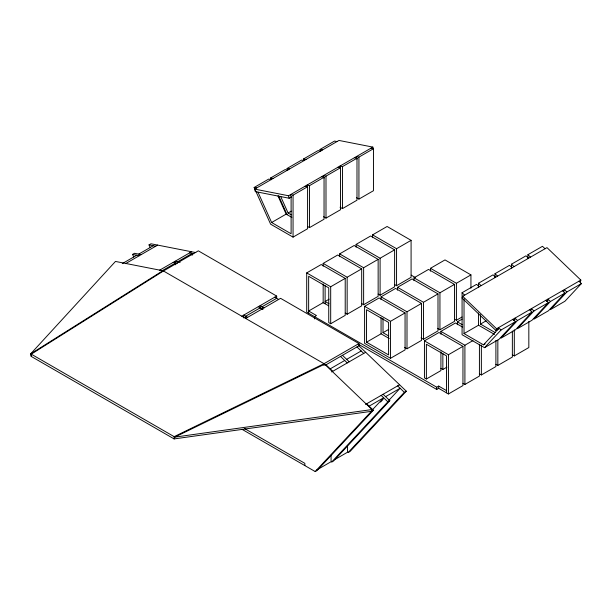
<?xml version="1.0" encoding="UTF-8"?>
<svg xmlns="http://www.w3.org/2000/svg" width="612" height="612" viewBox="0 0 612 612"><rect width="100%" height="100%" fill="white"/><g stroke="black" fill="none" stroke-linecap="round" stroke-linejoin="round"><path stroke-width="0.92" d="M366.642 403.775L373.351 410.208L371.408 411.333L174.106 438.919L31.212 356.413L31.25 354.149L163.488 270.955M31.25 354.149L174.152 436.654L174.106 438.919L174.718 437.136L324.651 364.163L372.019 409.55L371.408 411.333L315.195 471.561L242.092 429.356M406.292 391.19L404.348 392.315L348.129 452.543L350.079 451.427L406.292 391.19L358.923 345.803L358.923 343.562L324.039 363.696L324.054 365.188L324.039 363.696L163.45 270.978L198.326 250.836L276.678 296.078L276.678 298.319L262.158 306.704L262.158 309.511M580.253 281.88L580.857 280.097L546.975 247.623L462.687 296.292L462.075 298.067L495.965 330.541L498.443 329.111M495.965 330.541L496.569 328.759L580.857 280.097M514.378 319.908L514.983 318.125L517.469 320.512L531.996 312.128L529.51 309.741M530.849 310.399L531.453 308.624L533.939 311.003L548.467 302.619L545.981 300.24M547.312 300.897L547.924 299.115L550.41 301.494L564.93 293.11L562.443 290.731M563.782 291.388L564.394 289.606L566.88 291.985L581.4 283.601L578.914 281.222M30.6 353.935L115.469 261.439L162.838 270.741L30.6 353.935L31.212 356.413M372.241 409.994L383.647 397.769L369.128 406.154M380.526 402.084L383.058 399.368M373.351 410.208L317.138 470.437L315.195 471.561M388.712 400.485L400.118 388.26L385.591 396.653M389.821 400.699L387.878 401.824L331.666 462.052L333.609 460.935L389.821 400.699L383.104 394.266M464.026 298.824L464.026 333.586L483.511 344.839L497.908 329.417L498.52 327.634L501.006 330.021L515.526 321.637L513.04 319.25M479.158 286.783L476.603 284.335L462.075 292.72L462.075 334.71L484.528 347.67L501.006 330.021M515.526 321.637L499.048 339.285L484.528 347.67M517.469 320.512L500.991 338.161L515.518 329.776L531.996 312.128M533.939 311.003L517.461 328.659L531.989 320.267L548.467 302.619M550.41 301.494L533.932 319.15L548.451 310.766L564.93 293.11M566.88 291.985L550.402 309.641L564.922 301.257L581.4 283.601M133.722 257.017L132.552 254.408L134.495 253.292L141.204 254.607M150.192 247.508L149.014 244.907L150.965 243.783L195.794 252.588M122.255 263.627L136.774 255.242M138.725 254.118L153.245 245.733M305.028 186.247L307.584 186.752L307.584 228.743L293.056 237.127L270.611 224.168L254.133 187.486L268.653 179.102L271.139 179.591M271.368 179.683L270.603 177.977L285.123 169.593L287.609 170.082M287.839 170.182L287.066 168.476L301.594 160.084L304.08 160.573M304.302 160.673L303.537 158.967L318.064 150.583L320.543 151.065M320.772 151.164L320.007 149.458L334.527 141.074L337.013 141.563M125.544 263.65L157.674 245.098M291.649 196.812L289.17 198.242L255.28 191.587L254.668 189.1L338.956 140.439L372.846 147.094L373.458 149.58M159.434 270.305L191.564 251.754M254.668 189.1L288.558 195.756L372.846 147.094M161.989 270.81L175.705 262.892L175.705 264.797M177.648 261.768L192.168 253.383L192.168 255.288M258.004 192.191L271.621 222.508L291.113 233.761L291.113 197.118L290.501 194.631L293.056 195.136L307.584 186.752M307.377 186.782L306.972 185.122L309.527 185.627L324.046 177.243L324.046 219.234L309.527 227.618L307.92 226.692M324.046 178.1L323.442 175.621L325.997 176.118L340.517 167.734L340.517 209.725L325.997 218.109L323.587 216.725M340.517 168.591L339.905 166.112L342.46 166.609L356.987 158.225L356.987 200.216L342.46 208.608L340.058 207.216M356.987 159.089L356.375 156.603L358.93 157.1L373.458 148.716L373.458 190.715L358.93 199.099L356.528 197.707M271.621 222.508L286.141 214.123L291.832 217.405M280.694 196.544L288.091 212.999L291.32 211.132M446.492 390.594L438.674 386.08L436.731 387.205L306.704 312.135L306.704 272.906L321.224 264.522L345.214 278.368L345.214 315.356L330.687 323.74L328.743 322.616L328.743 287.877L308.647 276.272L308.647 313.26M323.167 266.197L323.167 263.397L337.694 255.013L361.684 268.859L361.684 305.847L347.157 314.231L345.214 313.107M339.637 256.688L339.637 253.888L354.157 245.504L378.147 259.35L378.147 296.338L363.627 304.722L361.684 303.598M356.108 247.179L356.108 244.379L370.627 235.995L394.618 249.849L394.618 286.829L380.098 295.214L378.147 294.089M372.578 237.678L372.578 234.87L387.098 226.486L411.088 240.34L411.088 277.32L396.561 285.705L394.618 284.588M241.801 316.213L276.678 296.078M260.215 307.828L245.687 316.213L245.687 318.087M245.687 318.462L280.571 298.319L358.923 343.562M306.704 272.906L330.687 286.753L345.214 278.368M323.167 263.397L347.157 277.244L361.684 268.859M339.637 253.888L363.627 267.742L378.147 259.35M356.108 244.379L380.098 258.233L394.618 249.849M372.578 234.87L396.561 248.724L411.088 240.34M329.149 299.176L325.117 301.502L329.019 303.759M364.599 306.329L379.126 297.945L405.06 312.923L405.06 349.903L390.533 358.288L364.599 343.317L364.599 306.329L390.533 321.308L405.06 312.923M381.069 299.673L381.069 296.828L395.589 288.443L421.53 303.414L421.53 340.394L407.003 348.779L404.57 347.379M397.54 290.165L397.54 287.319L412.06 278.934L437.993 293.905L437.993 330.893L423.473 339.278L421.041 337.87M414.003 280.656L414.003 277.81L428.53 269.425L454.464 284.396L454.464 321.384L439.944 329.769L437.511 328.361M430.473 271.147L430.473 268.301L445.001 259.916L470.934 274.887L470.934 288.168M381.069 296.828L407.003 311.799L421.53 303.414M397.54 287.319L423.473 302.29L437.993 293.905M414.003 277.81L439.944 292.781L454.464 284.396M430.473 268.301L456.407 283.272L470.934 274.887M325.661 365.004L358.923 345.803M366.542 342.192L388.589 354.922L388.589 322.432L366.542 309.703L366.542 342.192L381.069 333.808L389.232 338.52M383.013 318.355L383.013 332.683L388.658 329.424M330.197 368.86L344.724 360.476M346.667 359.351L361.195 350.967M478.546 287.028L478.546 283.211L493.065 274.826L495.621 277.274M495.016 277.519L495.016 273.702L509.536 265.317L512.091 267.765M511.479 268.01L511.479 264.193L526.006 255.808L528.561 258.256M527.949 258.501L527.949 254.684L542.477 246.299L545.032 248.747M331.62 371.958L365.693 352.29M454.785 319.326L456.407 320.26L462.06 317.001M440.915 351.831L440.915 370.604L426.388 378.989L424.445 377.872L424.445 340.884L438.965 332.5L462.955 346.346L462.955 385.583L448.435 393.967L438.674 388.329L436.731 389.454L358.28 344.158M440.915 334.221L440.915 331.375L455.435 322.991L462.542 327.091M457.378 324.712L457.378 321.866L462.221 319.074M464.026 333.586L478.546 325.202L494.58 334.458M480.489 314.683L480.489 324.077L486.142 320.818M424.445 340.884L448.435 354.731L462.955 346.346M440.915 331.375L464.906 345.229L472.969 340.57M365.509 404.433L399.575 384.757M513.315 320.52L514.967 319.571M546.371 301.441L548.023 300.484M483.511 344.839L485.125 343.913M440.915 368.363L442.858 369.48L446.89 367.154M316.557 470.1L331.077 461.716L331.077 455.183M334.642 459.666L347.547 452.214L347.547 445.674M462.955 383.334L464.906 384.458L479.426 376.074L479.426 344.311M479.426 373.825L481.369 374.949L495.896 366.565L495.896 340.41M495.896 364.316L497.839 365.44L512.366 357.056L512.366 331.1M512.366 354.807L514.309 355.932L528.829 347.547L528.829 321.392M174.152 436.654L324.085 363.673M174.718 437.136L372.019 409.55M370.903 148.219L373.458 148.716M320.007 149.458L322.493 149.948M354.432 157.728L356.987 158.225M303.537 158.967L306.023 159.457M337.962 167.229L340.517 167.734M287.066 168.476L289.553 168.958M321.491 176.738L324.046 177.243M270.603 177.977L273.082 178.467M254.133 187.486L256.619 187.976M149.014 244.907L155.731 246.223M189.621 252.878L193.843 253.712M175.093 261.263L180.165 262.265M132.552 254.408L139.261 255.732M173.15 262.387L177.381 263.221M411.188 275.132L415.318 277.519M288.091 212.999L291.335 214.873M480.489 324.077L495.108 332.523M457.378 321.866L462.343 324.735M383.013 332.683L388.727 335.988M328.636 305.786L323.167 302.626L308.647 311.011L316.458 315.524L314.514 316.649L314.514 318.89M274.734 297.202L278.628 299.444M264.101 307.828L260.215 305.587L260.215 308.433M258.264 306.704L262.984 309.435M247.638 317.337L243.744 315.096L243.744 317.934M244.57 428.545L304.853 463.345L304.853 465.594M527.949 254.684L530.505 257.132M511.479 264.193L514.034 266.641M495.016 273.702L497.571 276.15M478.546 283.211L481.101 285.659M462.075 292.72L464.63 295.168M462.687 296.292L496.569 328.759M356.98 346.928L363.742 353.415M397.632 385.881L404.348 392.315M342.452 355.312L349.223 361.799M340.509 356.436L347.279 362.916M381.161 395.39L387.878 401.824M325.989 364.821L332.752 371.308M278.644 195.894L287.074 214.659M277.978 195.932L286.141 214.123M288.558 195.756L289.17 198.242M514.309 329.776L514.309 355.932M497.839 340.218L497.839 365.44M481.369 345.061L481.369 374.949M478.546 312.992L478.546 325.202M464.906 345.229L464.906 384.458M456.407 283.272L456.407 320.26M448.435 354.731L448.435 393.967M446.492 392.843L446.492 355.855L426.388 344.25L426.388 378.989M442.858 353.522L442.858 369.48M439.944 292.781L439.944 329.769M438.674 386.08L438.674 388.329M436.731 387.205L436.731 389.454M423.473 302.29L423.473 339.278M407.003 311.799L407.003 348.779M396.561 248.724L396.561 285.705M390.533 321.308L390.533 358.288M381.069 317.559L381.069 333.808M380.098 258.233L380.098 295.214M363.627 267.742L363.627 304.722M358.93 157.1L358.93 199.099M347.157 277.244L347.157 314.231M342.46 166.609L342.46 208.608M330.687 286.753L330.687 323.74M325.997 176.118L325.997 218.109M325.117 285.735L325.117 303.751M323.167 283.945L323.167 302.978M309.527 185.627L309.527 227.618M293.056 195.136L293.056 237.127"/></g></svg>
